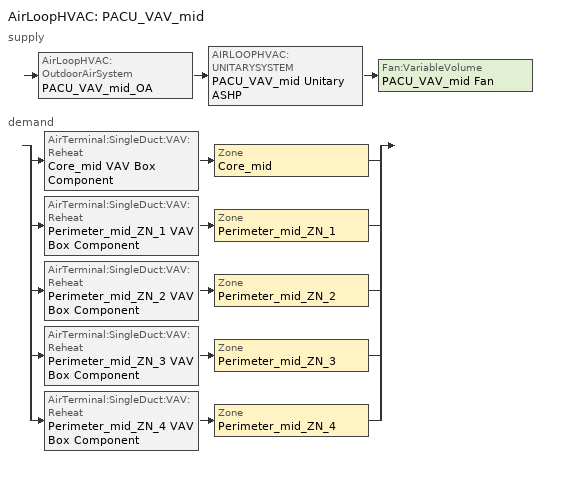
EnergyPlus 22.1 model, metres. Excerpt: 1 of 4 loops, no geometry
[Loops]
AirLoopHVAC 'PACU_VAV_mid'
 supply: AirLoopHVAC:OutdoorAirSystem 'PACU_VAV_mid_OA' > AIRLOOPHVAC:UNITARYSYSTEM 'PACU_VAV_mid Unitary ASHP' > Fan:VariableVolume 'PACU_VAV_mid Fan'
 demand: split
  | AirTerminal:SingleDuct:VAV:Reheat 'Core_mid VAV Box Component' > Zone 'Core_mid'
  | AirTerminal:SingleDuct:VAV:Reheat 'Perimeter_mid_ZN_1 VAV Box Component' > Zone 'Perimeter_mid_ZN_1'
  | AirTerminal:SingleDuct:VAV:Reheat 'Perimeter_mid_ZN_2 VAV Box Component' > Zone 'Perimeter_mid_ZN_2'
  | AirTerminal:SingleDuct:VAV:Reheat 'Perimeter_mid_ZN_3 VAV Box Component' > Zone 'Perimeter_mid_ZN_3'
  | AirTerminal:SingleDuct:VAV:Reheat 'Perimeter_mid_ZN_4 VAV Box Component' > Zone 'Perimeter_mid_ZN_4'
[DesignSpecification:OutdoorAir] Outdoor Air Method=Flow/Area; Outdoor Air Flow per Zone Floor Area=0.0004318
Name | Outdoor Air Schedule
SZ DSOA Core_mid; SZ DSOA Perimeter_mid_ZN_1; SZ DSOA Perimeter_mid_ZN_3; SZ DSOA Perimeter_mid_ZN_4
SZ DSOA Perimeter_mid_ZN_2 | PERIMETER_MID_ZN_2_OA_Mult
[DesignSpecification:ZoneAirDistribution] Zone Air Distribution Effectiveness in Cooling Mode=1; Zone Air Distribution Effectiveness in Heating Mode=1
Name | Minimum Zone Ventilation Efficiency
VAV_Zone_AirDistribution | 0.6
CM DSZAD Building
[Sizing:Zone] Zone Cooling Design Supply Air Temperature Input Method=SupplyAirTemperature; Zone Cooling Design Supply Air Temperature=12.8; Zone Heating Design Supply Air Temperature Input Method=SupplyAirTemperature; Zone Heating Design Supply Air Temperature=40; Zone Cooling Design Supply Air Humidity Ratio=0.0085; Zone Heating Design Supply Air Humidity Ratio=0.008; Cooling Design Air Flow Method=DesignDay; Cooling Design Air Flow Rate=0; Cooling Minimum Air Flow Fraction=0; Heating Design Air Flow Method=DesignDay; Heating Design Air Flow Rate=0; Design Specification Zone Air Distribution Object=VAV_Zone_AirDistribution
Name | Design Specification Outdoor Air Object
Core_mid | SZ DSOA Core_mid
Perimeter_mid_ZN_1 | SZ DSOA Perimeter_mid_ZN_1
Perimeter_mid_ZN_2 | SZ DSOA Perimeter_mid_ZN_2
Perimeter_mid_ZN_3 | SZ DSOA Perimeter_mid_ZN_3
Perimeter_mid_ZN_4 | SZ DSOA Perimeter_mid_ZN_4
[Sizing:System]
PACU_VAV_mid: Type of Load to Size On=Sensible; Design Outdoor Air Flow Rate=0.9561; Central Heating Maximum System Air Flow Ratio=0.3; Preheat Design Temperature=7; Preheat Design Humidity Ratio=0.008; Precool Design Temperature=12.8; Precool Design Humidity Ratio=0.008; Central Cooling Design Supply Air Temperature=12.8; Central Heating Design Supply Air Temperature=12.8; Type of Zone Sum to Use=Coincident; 100 Outdoor Air in Cooling=No; 100 Outdoor Air in Heating=No; Central Cooling Design Supply Air Humidity Ratio=0.0085; Central Heating Design Supply Air Humidity Ratio=0.008; Cooling Supply Air Flow Rate Method=DesignDay; Cooling Supply Air Flow Rate=0; Heating Supply Air Flow Rate Method=DesignDay; Heating Supply Air Flow Rate=0; System Outdoor Air Method=ZoneSum
[ZoneControl:Thermostat] Control Type Schedule=Dual Zone Control Type Sched
Name | Zone or ZoneList | Control 1
Core_mid Thermostat | Core_mid | Core_mid Dual SP Control
Perimeter_mid_ZN_1 Thermostat | Perimeter_mid_ZN_1 | Perimeter_mid_ZN_1 Dual SP Control
Perimeter_mid_ZN_2 Thermostat | Perimeter_mid_ZN_2 | Perimeter_mid_ZN_2 Dual SP Control
Perimeter_mid_ZN_3 Thermostat | Perimeter_mid_ZN_3 | Perimeter_mid_ZN_3 Dual SP Control
Perimeter_mid_ZN_4 Thermostat | Perimeter_mid_ZN_4 | Perimeter_mid_ZN_4 Dual SP Control
[ThermostatSetpoint:DualSetpoint]
Name | Heating Setpoint Temperature Schedule | Cooling Setpoint Temperature Schedule
Core_mid Dual SP Control; Perimeter_mid_ZN_1 Dual SP Control; Perimeter_mid_ZN_3 Dual SP Control; Perimeter_mid_ZN_4 Dual SP Control | HTGSETP_SCH_YES_OPTIMUM | CLGSETP_SCH_YES_OPTIMUM
Perimeter_mid_ZN_2 Dual SP Control | HTGSETP_SCH_YES_OPTIMUM_w_SB | CLGSETP_SCH_YES_OPTIMUM_w_SB
[AirTerminal:SingleDuct:VAV:Reheat] Availability Schedule=Always_On; Maximum Air Flow Rate=AUTOSIZE; Maximum Hot Water or Steam Flow Rate=AUTOSIZE; Minimum Hot Water or Steam Flow Rate=0; Convergence Tolerance=0.001; Damper Heating Action=ReverseWithLimits; Maximum Flow Fraction During Reheat=0.5; Maximum Reheat Air Temperature=40
Name | Zone Minimum Air Flow Input Method | Constant Minimum Air Flow Fraction | Reheat Coil | Minimum Air Flow Fraction Schedule
Core_mid VAV Box Component | Constant | 0.331 | Core_mid VAV Box Reheat Coil
Perimeter_mid_ZN_1 VAV Box Component | Constant | 0.164 | Perimeter_mid_ZN_1 VAV Box Reheat Coil
Perimeter_mid_ZN_2 VAV Box Component | Scheduled |  | Perimeter_mid_ZN_2 VAV Box Reheat Coil | Perimeter_mid_ZN_2_MDP_Sch
Perimeter_mid_ZN_3 VAV Box Component | Constant | 0.231 | Perimeter_mid_ZN_3 VAV Box Reheat Coil
Perimeter_mid_ZN_4 VAV Box Component | Constant | 0.116 | Perimeter_mid_ZN_4 VAV Box Reheat Coil
[Zone equipment]
Core_mid: Core_mid VAV Box Component
Perimeter_mid_ZN_1: Perimeter_mid_ZN_1 VAV Box Component
Perimeter_mid_ZN_2: Perimeter_mid_ZN_2 VAV Box Component
Perimeter_mid_ZN_3: Perimeter_mid_ZN_3 VAV Box Component
Perimeter_mid_ZN_4: Perimeter_mid_ZN_4 VAV Box Component
[Fan:VariableVolume]
PACU_VAV_mid Fan: Availability Schedule=HVACOperationSchd; Fan Total Efficiency=0.6006; Pressure Rise=1314.72; Maximum Flow Rate=AUTOSIZE; Fan Power Minimum Flow Rate Input Method=Fraction; Fan Power Minimum Flow Fraction=0.25; Motor Efficiency=0.924; Motor In Airstream Fraction=1; Fan Power Coefficient 1=0.0408; Fan Power Coefficient 2=0.088; Fan Power Coefficient 3=-0.0729; Fan Power Coefficient 4=0.9437; Fan Power Coefficient 5=0
[COIL:COOLING:DX:SINGLESPEED]
PACU_VAV_mid ASHP Cooling Coil: Availability Schedule=Always_On; Gross Rated Total Cooling Capacity=AUTOSIZE; Gross Rated Sensible Heat Ratio=AUTOSIZE; Gross Rated Cooling COP=3.4; Rated Air Flow Rate=AUTOSIZE; Rated Evaporator Fan Power Per Volume Flow Rate=773.3; Total Cooling Capacity Function of Temperature Curve=LgDXalt_CapFT; Total Cooling Capacity Function of Flow Fraction Curve=LgDXalt_CapFF; Energy Input Ratio Function of Temperature Curve=LgDXalt_EIRFT; Energy Input Ratio Function of Flow Fraction Curve=LgDXalt_EIRFF; Part Load Fraction Correlation Curve=LgDXalt_PLR; Minimum Outdoor DryBulb Temperature for Compressor Operation=-25; Nominal Time for Condensate Removal to Begin=0; Ratio of Initial Moisture Evaporation Rate and Steady State Latent Capacity=0; Maximum Cycling Rate=0; Latent Capacity Time Constant=0; Condenser Type=AirCooled; Evaporative Condenser Effectiveness=0.9; Evaporative Condenser Pump Rated Power Consumption=0; Crankcase Heater Capacity=0; Maximum Outdoor DryBulb Temperature for Crankcase Heater Operation=10; Basin Heater Capacity=0; Basin Heater Setpoint Temperature=2; Report ASHRAE Standard 127 Performance Ratings=No
[Coil:Cooling:DX:TwoSpeed]
PACU_VAV_mid Cooling Coil: Availability Schedule=Always_On; High Speed Gross Rated Total Cooling Capacity=AUTOSIZE; High Speed Rated Sensible Heat Ratio=AUTOSIZE; High Speed Gross Rated Cooling COP=3.56925; High Speed Rated Air Flow Rate=AUTOSIZE; Total Cooling Capacity Function of Temperature Curve=LgDXalt_CapFT; Total Cooling Capacity Function of Flow Fraction Curve=LgDXalt_CapFF; Energy Input Ratio Function of Temperature Curve=LgDXalt_EIRFT; Energy Input Ratio Function of Flow Fraction Curve=LgDXalt_EIRFF; Part Load Fraction Correlation Curve=LgDXalt_PLR; Low Speed Gross Rated Total Cooling Capacity=AUTOSIZE; Low Speed Gross Rated Sensible Heat Ratio=AUTOSIZE; Low Speed Gross Rated Cooling COP=3.56925; Low Speed Rated Air Flow Rate=AUTOSIZE; Low Speed Total Cooling Capacity Function of Temperature Curve=LgDXalt_CapFT; Low Speed Energy Input Ratio Function of Temperature Curve=LgDXalt_EIRFT
[Coil:Heating:Electric] Availability Schedule=Always_On; Efficiency=1; Nominal Capacity=autosize
Core_mid VAV Box Reheat Coil; Perimeter_mid_ZN_1 VAV Box Reheat Coil; Perimeter_mid_ZN_2 VAV Box Reheat Coil; Perimeter_mid_ZN_3 VAV Box Reheat Coil; Perimeter_mid_ZN_4 VAV Box Reheat Coil
[COIL:HEATING:ELECTRIC]
PACU_VAV_mid Backup Electric Coil: Availability Schedule=Always_On; Efficiency=1; Nominal Capacity=AUTOSIZE
[COIL:HEATING:DX:SINGLESPEED]
PACU_VAV_mid ASHP Heating Coil: Availability Schedule=Always_On; Gross Rated Heating Capacity=AUTOSIZE; Gross Rated Heating COP=3.2; Rated Air Flow Rate=AUTOSIZE; Rated Supply Fan Power Per Volume Flow Rate=773.3; Heating Capacity Function of Temperature Curve=ASHP_HTG_CapFT; Heating Capacity Function of Flow Fraction Curve=ASHP_HTG_CapFF; Energy Input Ratio Function of Temperature Curve=ASHP_HTG_EIRFT; Energy Input Ratio Function of Flow Fraction Curve=ASHP_HTG_EIRFF; Part Load Fraction Correlation Curve=ASHP_HTG_PLF; Defrost Energy Input Ratio Function of Temperature Curve=ASHP_HTG_DefrostEIRFT; Minimum Outdoor DryBulb Temperature for Compressor Operation=-15; Maximum Outdoor DryBulb Temperature for Defrost Operation=5; Crankcase Heater Capacity=0; Maximum Outdoor DryBulb Temperature for Crankcase Heater Operation=10; Defrost Strategy=ReverseCycle; Defrost Control=Timed; Defrost Time Period Fraction=0.058333; Resistive Defrost Heater Capacity=AUTOSIZE; Region number for calculating HSPF=4; Secondary Coil Fan Flow Scaling Factor=1.25
[AIRLOOPHVAC:UNITARYSYSTEM]
PACU_VAV_mid Unitary ASHP: Control Type=SetPoint; Dehumidification Control Type=None; Availability Schedule=Always_On; Heating Coil=PACU_VAV_mid ASHP Heating Coil; DX Heating Coil Sizing Ratio=1; Cooling Coil=PACU_VAV_mid ASHP Cooling Coil; Use DOAS DX Cooling Coil=No; Minimum Supply Air Temperature=2; Latent Load Control=SensibleOnlyLoadControl; Supplemental Heating Coil=PACU_VAV_mid Backup Electric Coil; Cooling Supply Air Flow Rate Method=SupplyAirFlowRate; Cooling Supply Air Flow Rate=AUTOSIZE; Heating Supply Air Flow Rate Method=SupplyAirFlowRate; Heating Supply Air Flow Rate=AUTOSIZE; No Load Supply Air Flow Rate Method=SupplyAirFlowRate; No Load Supply Air Flow Rate=AUTOSIZE; Maximum Supply Air Temperature=50; Maximum Outdoor DryBulb Temperature for Supplemental Heater Operation=-8; Maximum Cycling Rate=2.5; Heat Pump Time Constant=60; Fraction of OnCycle Power Use=0.01; Heat Pump Fan Delay Time=60; Ancillary OnCycle Electric Power=0; Ancillary OffCycle Electric Power=0; Design Heat Recovery Water Flow Rate=0; Maximum Temperature for Heat Recovery=80
[Controller:OutdoorAir]
PACU_VAV_mid_OA_Controller: Minimum Outdoor Air Flow Rate=0; Maximum Outdoor Air Flow Rate=AUTOSIZE; Economizer Control Type=DifferentialEnthalpy; Economizer Control Action Type=ModulateFlow; Lockout Type=LockoutWithHeating; Minimum Limit Type=FixedMinimum; Minimum Outdoor Air Schedule=MinOA_MotorizedDamper_Sched; Maximum Fraction of Outdoor Air Schedule=VAV_MID Max OA Fraction; Mechanical Ventilation Controller=PACU_VAV_mid_DCV
[Controller:MechanicalVentilation]
PACU_VAV_mid_DCV: Availability Schedule=MinOA_MotorizedDamper_Sched; Demand Controlled Ventilation=Yes; System Outdoor Air Method=Standard62.1VentilationRateProcedure; Zone or ZoneList 1=Core_mid; Design Specification Outdoor Air Object Name 1=SZ DSOA Core_mid; Design Specification Zone Air Distribution Object Name 1=CM DSZAD Building; Zone or ZoneList 2=Perimeter_mid_ZN_1; Design Specification Outdoor Air Object Name 2=SZ DSOA Perimeter_mid_ZN_1; Design Specification Zone Air Distribution Object Name 2=CM DSZAD Building; Zone or ZoneList 3=Perimeter_mid_ZN_2; Design Specification Outdoor Air Object Name 3=SZ DSOA Perimeter_mid_ZN_2; Design Specification Zone Air Distribution Object Name 3=CM DSZAD Building; Zone or ZoneList 4=Perimeter_mid_ZN_3; Design Specification Outdoor Air Object Name 4=SZ DSOA Perimeter_mid_ZN_3; Design Specification Zone Air Distribution Object Name 4=CM DSZAD Building; Zone or ZoneList 5=Perimeter_mid_ZN_4; Design Specification Outdoor Air Object Name 5=SZ DSOA Perimeter_mid_ZN_4; Design Specification Zone Air Distribution Object Name 5=CM DSZAD Building
[AirLoopHVAC]
PACU_VAV_mid: Design Supply Air Flow Rate=AUTOSIZE
[EnergyManagementSystem:Sensor]
Name | OutputVariable or OutputMeter Index Key | OutputVariable or OutputMeter
Core_mid_LSr | Core_mid | Zone Lights Electricity Rate
Core_mid_Occ_Sensor | Core_mid | People Occupant Count
Perimeter_mid_ZN_3_LSr | Perimeter_mid_ZN_3 | Zone Lights Electricity Rate
Perimeter_mid_ZN_3_Occ_Sensor | Perimeter_mid_ZN_3 | People Occupant Count
Perimeter_mid_ZN_2_LSr | Perimeter_mid_ZN_2 | Zone Lights Electricity Rate
Perimeter_mid_ZN_2_Occ_Sensor | Perimeter_mid_ZN_2 | People Occupant Count
Perimeter_mid_ZN_1_LSr | Perimeter_mid_ZN_1 | Zone Lights Electricity Rate
Perimeter_mid_ZN_1_Occ_Sensor | Perimeter_mid_ZN_1 | People Occupant Count
Perimeter_mid_ZN_4_LSr | Perimeter_mid_ZN_4 | Zone Lights Electricity Rate
Perimeter_mid_ZN_4_Occ_Sensor | Perimeter_mid_ZN_4 | People Occupant Count
pacu_vav_mid_OA_VRP | PACU_VAV_mid | Air System Outdoor Air Mechanical Ventilation Requested Mass Flow Rate
pacu_vav_mid_OA | PACU_VAV_mid | Air System Outdoor Air Mass Flow Rate
pacu_vav_mid_SUPPLY_FLOW | PACU_VAV_mid_OA-PACU_VAV_mid_CoolCNode | System Node Standard Density Volume Flow Rate
[EnergyManagementSystem:InternalVariable] Internal Data Type=Zone Floor Area
Name | Internal Data Index Key
Core_mid_Area | Core_mid
Perimeter_mid_ZN_3_Area | Perimeter_mid_ZN_3
Perimeter_mid_ZN_2_Area | Perimeter_mid_ZN_2
Perimeter_mid_ZN_1_Area | Perimeter_mid_ZN_1
Perimeter_mid_ZN_4_Area | Perimeter_mid_ZN_4
[SetpointManager:MixedAir] Control Variable=Temperature
Name | Setpoint Node or NodeList
PACU_VAV_mid_CoolC SAT Manager | PACU_VAV_mid_CoolC-PACU_VAV_mid_HeatCNode
PACU_VAV_mid_HeatC MixedAir Manager | PACU_VAV_mid_HeatC-PACU_VAV_mid FanNode
PACU_VAV_mid_OAMixed Air Temp Manager | PACU_VAV_mid_OA-PACU_VAV_mid_CoolCNode
[SetpointManager:Warmest]
PACU_VAV_mid Supply Air Temperature Manager: Control Variable=Temperature; HVAC Air Loop=PACU_VAV_mid; Minimum Setpoint Temperature=12.8; Maximum Setpoint Temperature=15.6; Strategy=MaximumTemperature; Setpoint Node or NodeList=PACU_VAV_mid Supply Equipment Outlet Node
[Schedule:Compact]
ALWAYS_ON: Through: 12/31, For: AllDays, Until: 24:00, 1
HVACOperationSchd: Through: 12/31, For: Weekdays SummerDesignDay, Until: 06:00, 0, Until: 22:00, 1, Until: 24:00, 0, For: Saturday WinterDesignDay, Until: 06:00, 0, Until: 18:00, 1, Until: 24:00, 0, For:Sunday Holidays AllOtherDays, Until: 24:00, 0
HTGSETP_SCH_YES_OPTIMUM: Through: 12/31, For: WinterDesignDay, Until: 05:00, 15.6, Until: 06:00, 17.6, Until: 07:00, 19.6, Until: 22:00, 21, Until: 24:00, 15.6, For: Weekdays, Until: 05:00, 15.6, Until: 06:00, 17.8, Until: 07:00, 20, Until: 22:00, 21, Until: 24:00, 15.6, For SummerDesignDay, Until: 24:00, 15.6, For: Saturday, Until: 05:00, 15.6, Until: 06:00, 17.8, Until: 07:00, 20, Until: 17:00, 21, Until: 24:00, 15.6, For:Sunday Holidays AllOtherDays, Until: 24:00, 15.6
HTGSETP_SCH_YES_OPTIMUM_w_SB: Through: 12/31, For: Weekdays, Until: 01:00, 15.6, Until: 02:00, 15.6, Until: 03:00, 15.6, Until: 04:00, 15.6, Until: 05:00, 15.6, Until: 06:00, 17.8, Until: 07:00, 20, Until: 08:00, 21, Until: 09:00, 21, Until: 10:00, 21, Until: 11:00, 20.4444, Until: 12:00, 21, Until: 13:00, 20.4444, Until: 14:00, 21, Until: 15:00, 20.4444, Until: 16:00, 21, Until: 17:00, 21, Until: 18:00, 21, Until: 19:00, 21, Until: 20:00, 21, Until: 21:00, 21, Until: 22:00, 21, Until: 23:00, 15.6, Until: 24:00, 15.6, For: Saturday, Until: 01:00, 15.6, Until: 02:00, 15.6, Until: 03:00, 15.6, Until: 04:00, 15.6, Until: 05:00, 15.6, Until: 06:00, 17.6, Until: 07:00, 20, Until: 08:00, 21, Until: 09:00, 21, Until: 10:00, 21, Until: 11:00, 20.4444, Until: 12:00, 21, Until: 13:00, 20.4444, Until: 14:00, 21, Until: 15:00, 20.4444, Until: 16:00, 21, Until: 17:00, 21, Until: 18:00, 15.6, Until: 19:00, 15.6, Until: 20:00, 15.6, Until: 21:00, 15.6, Until: 22:00, 15.6, Until: 23:00, 15.6, Until: 24:00, 15.6, For: WinterDesignDay, Until: 05:00, 15.6, Until: 06:00, 17.6, Until: 07:00, 19.6, Until: 22:00, 21, Until: 24:00, 15.6, For SummerDesignDay, Until: 24:00, 15.6, For:Sunday Holidays AllOtherDays, Until: 24:00, 15.6
CLGSETP_SCH_YES_OPTIMUM: Through: 12/31, For: SummerDesignDay, Until: 05:00, 26.7, Until: 06:00, 25.7, Until: 07:00, 25, Until: 22:00, 24, Until: 24:00, 26.7, For: Weekdays, Until: 05:00, 26.7, Until: 06:00, 25.6, Until: 07:00, 25, Until: 22:00, 24, Until: 24:00, 26.7, For: Saturday, Until: 05:00, 26.7, Until: 06:00, 25.7, Until: 07:00, 25, Until: 17:00, 24, Until: 24:00, 26.7, For WinterDesignDay, Until: 24:00, 26.7, For:Sunday Holidays AllOtherDays, Until: 24:00, 26.7
CLGSETP_SCH_YES_OPTIMUM_w_SB: Through: 12/31, For: Weekdays, Until: 01:00, 26.7, Until: 02:00, 26.7, Until: 03:00, 26.7, Until: 04:00, 26.7, Until: 05:00, 26.7, Until: 06:00, 25.6, Until: 07:00, 25, Until: 08:00, 24, Until: 09:00, 24, Until: 10:00, 24, Until: 11:00, 24.5556, Until: 12:00, 24, Until: 13:00, 24.5556, Until: 14:00, 24, Until: 15:00, 24.5556, Until: 16:00, 24, Until: 17:00, 24, Until: 18:00, 24, Until: 19:00, 24, Until: 20:00, 24, Until: 21:00, 24, Until: 22:00, 24, Until: 23:00, 26.7, Until: 24:00, 26.7, For: Saturday, Until: 01:00, 26.7, Until: 02:00, 26.7, Until: 03:00, 26.7, Until: 04:00, 26.7, Until: 05:00, 26.7, Until: 06:00, 25.7, Until: 07:00, 25, Until: 08:00, 24, Until: 09:00, 24, Until: 10:00, 24, Until: 11:00, 24.5556, Until: 12:00, 24, Until: 13:00, 24.5556, Until: 14:00, 24, Until: 15:00, 24.5556, Until: 16:00, 24, Until: 17:00, 24, Until: 18:00, 26.7, Until: 19:00, 26.7, Until: 20:00, 26.7, Until: 21:00, 26.7, Until: 22:00, 26.7, Until: 23:00, 26.7, Until: 24:00, 26.7, For: SummerDesignDay, Until: 05:00, 26.7, Until: 06:00, 25.7, Until: 07:00, 25, Until: 22:00, 24, Until: 24:00, 26.7, For WinterDesignDay, Until: 24:00, 26.7, For:Sunday Holidays AllOtherDays, Until: 24:00, 26.7
MinOA_MotorizedDamper_Sched: Through: 12/31, For: Weekdays SummerDesignDay, Until: 07:00, 0, Until: 22:00, 1, Until: 24:00, 0, For: Saturday WinterDesignDay, Until: 07:00, 0, Until: 18:00, 1, Until: 24:00, 0, For:Sunday Holidays AllOtherDays, Until: 24:00, 0
Dual Zone Control Type Sched: Through: 12/31, For: AllDays, Until: 24:00, 4
PERIMETER_MID_ZN_2_OA_Mult: Through: 12/31, For: Weekdays, Until: 01:00, 1, Until: 02:00, 1, Until: 03:00, 1, Until: 04:00, 1, Until: 05:00, 1, Until: 06:00, 1, Until: 07:00, 1, Until: 08:00, 1, Until: 09:00, 1, Until: 10:00, 1, Until: 11:00, 0, Until: 12:00, 1, Until: 13:00, 0, Until: 14:00, 1, Until: 15:00, 0, Until: 16:00, 1, Until: 17:00, 1, Until: 18:00, 1, Until: 19:00, 1, Until: 20:00, 1, Until: 21:00, 1, Until: 22:00, 1, Until: 23:00, 1, Until: 24:00, 1, For: Saturday, Until: 01:00, 1, Until: 02:00, 1, Until: 03:00, 1, Until: 04:00, 1, Until: 05:00, 1, Until: 06:00, 1, Until: 07:00, 1, Until: 08:00, 1, Until: 09:00, 1, Until: 10:00, 1, Until: 11:00, 0, Until: 12:00, 1, Until: 13:00, 0, Until: 14:00, 1, Until: 15:00, 0, Until: 16:00, 1, Until: 17:00, 1, Until: 18:00, 1, Until: 19:00, 1, Until: 20:00, 1, Until: 21:00, 1, Until: 22:00, 1, Until: 23:00, 1, Until: 24:00, 1, For: AllOtherDays, Until: 24:00, 1
PERIMETER_MID_ZN_2_MDP_Sch: Through: 12/31, For: Weekdays, Until: 01:00, 0.119, Until: 02:00, 0.119, Until: 03:00, 0.119, Until: 04:00, 0.119, Until: 05:00, 0.119, Until: 06:00, 0.119, Until: 07:00, 0.119, Until: 08:00, 0.119, Until: 09:00, 0.119, Until: 10:00, 0.119, Until: 11:00, 0.01, Until: 12:00, 0.119, Until: 13:00, 0.01, Until: 14:00, 0.119, Until: 15:00, 0.01, Until: 16:00, 0.119, Until: 17:00, 0.119, Until: 18:00, 0.119, Until: 19:00, 0.119, Until: 20:00, 0.119, Until: 21:00, 0.119, Until: 22:00, 0.119, Until: 23:00, 0.119, Until: 24:00, 0.119, For: Saturday, Until: 01:00, 0.119, Until: 02:00, 0.119, Until: 03:00, 0.119, Until: 04:00, 0.119, Until: 05:00, 0.119, Until: 06:00, 0.119, Until: 07:00, 0.119, Until: 08:00, 0.119, Until: 09:00, 0.119, Until: 10:00, 0.119, Until: 11:00, 0.01, Until: 12:00, 0.119, Until: 13:00, 0.01, Until: 14:00, 0.119, Until: 15:00, 0.01, Until: 16:00, 0.119, Until: 17:00, 0.119, Until: 18:00, 0.119, Until: 19:00, 0.119, Until: 20:00, 0.119, Until: 21:00, 0.119, Until: 22:00, 0.119, Until: 23:00, 0.119, Until: 24:00, 0.119, For: AllOtherDays, Until: 24:00, 0.119
[Schedule:Constant]
VAV_MID Max OA Fraction: Hourly Value=1
[Curve:Quadratic]
Name | Coefficient1 Constant | Coefficient2 x | Coefficient3 x2 | Minimum Value of x | Maximum Value of x
LgDXalt_CapFF | 0.718954 | 0.435436 | -0.154193 | 0.75 | 1.25
LgDXalt_EIRFF | 1.19525 | -0.306138 | 0.110973 | 0.75 | 1.25
LgDXalt_PLR | 0.771 | 0.229 | 0 | 0 | 1
[CURVE:QUADRATIC]
ASHP_HTG_PLF: Coefficient1 Constant=0.85; Coefficient2 x=0.15; Coefficient3 x2=0; Minimum Value of x=0; Maximum Value of x=1; Input Unit Type for X=Dimensionless; Output Unit Type=Dimensionless
[CURVE:CUBIC] Minimum Value of x=0.5; Maximum Value of x=1.5; Input Unit Type for X=Dimensionless; Output Unit Type=Dimensionless
Name | Coefficient1 Constant | Coefficient2 x | Coefficient3 x2 | Coefficient4 x3
ASHP_HTG_CapFF | 0.694045 | 0.474208 | -0.180784 | 0.0125304
ASHP_HTG_EIRFF | 1.57077 | -0.914152 | 0.0367291 | 0.306648
[Curve:Biquadratic] Minimum Value of x=16.5556; Maximum Value of x=22.1111; Minimum Value of y=23.7778; Maximum Value of y=47.66
Name | Coefficient1 Constant | Coefficient2 x | Coefficient3 x2 | Coefficient4 y | Coefficient5 y2 | Coefficient6 xy
LgDXalt_CapFT | 1.39072 | -0.0529058 | 0.0018423 | 0.00058267 | -0.000186814 | 0.000265159
LgDXalt_EIRFT | -0.536161 | 0.105138 | -0.00172659 | 0.0149848 | 0.000659948 | -0.0017385
[CURVE:BIQUADRATIC] Minimum Value of x=15; Maximum Value of x=24; Minimum Value of y=-20; Maximum Value of y=20; Input Unit Type for X=Dimensionless; Input Unit Type for Y=Dimensionless; Output Unit Type=Dimensionless
Name | Coefficient1 Constant | Coefficient2 x | Coefficient3 x2 | Coefficient4 y | Coefficient5 y2 | Coefficient6 xy
ASHP_HTG_CapFT | 0.876825 | -0.002955 | -5.8e-05 | 0.025335 | 0.000196 | -4.3e-05
ASHP_HTG_EIRFT | 0.704658 | 0.008767 | 0.000625 | -0.009037 | 0.000738 | -0.001025
ASHP_HTG_DefrostEIRFT | 1 | 0 | 0 | 0 | 0 | 0
